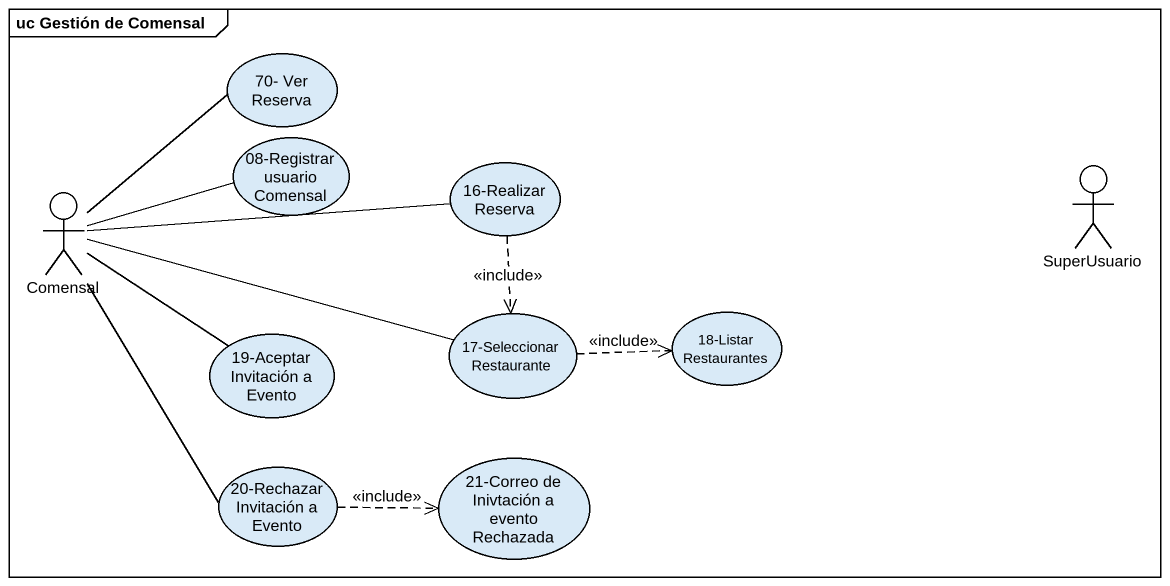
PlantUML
@startuml
mainframe uc Gestión de Comensal
usecase "70- Ver Reserva" as u70_Ver_Reserva
actor Comensal
usecase "08-Registrar usuario Comensal" as u08_Registrar_usuario
usecase "16-Realizar Reserva" as u16_Realizar_Reserva
actor SuperUsuario
usecase "19-Aceptar Invitación a Evento" as u19_Aceptar_Invitación_a
usecase "17-Seleccionar Restaurante" as u17_Seleccionar_Restaurante
usecase "18-Listar Restaurantes" as u18_Listar_Restaurantes
usecase "20-Rechazar Invitación a Evento" as u20_Rechazar_Invitación_a
usecase "21-Correo de Inivtación a evento Rechazada" as u21_Correo_de_Inivtación_a
Comensal -up- u70_Ver_Reserva
Comensal -right- u08_Registrar_usuario
Comensal -right- u16_Realizar_Reserva
Comensal -right- u19_Aceptar_Invitación_a
Comensal -right- u17_Seleccionar_Restaurante
Comensal -- u20_Rechazar_Invitación_a
u16_Realizar_Reserva ..> u17_Seleccionar_Restaurante : <<include>>
u17_Seleccionar_Restaurante .right.> u18_Listar_Restaurantes : <<include>>
u20_Rechazar_Invitación_a .right.> u21_Correo_de_Inivtación_a : <<include>>
@enduml
